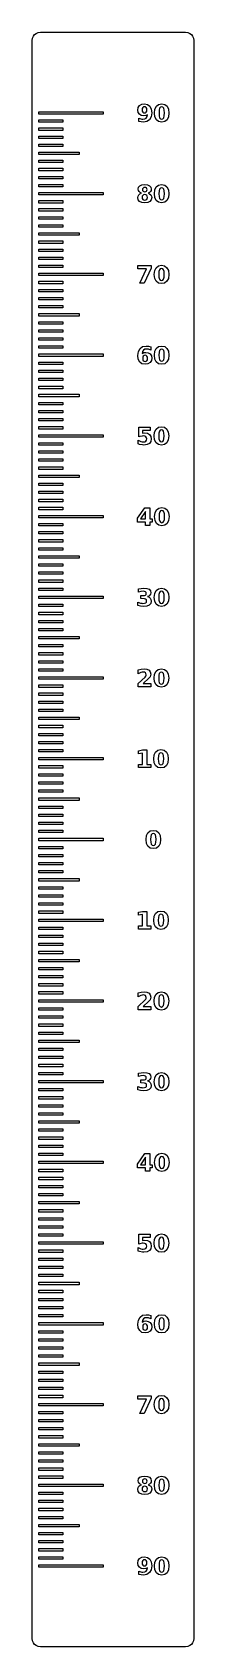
# Model space of a CAD drawing. Header units: millimetres. Extents: x -10 to 10, y -100 to 100.
import ezdxf

# ---------------------------------------------------------------- set-up
doc = ezdxf.new("R2010")
doc.units = ezdxf.units.MM
doc.layers.add('CUT', color=1, linetype='Continuous')
doc.layers.add('SCORE', color=3, linetype='Continuous')

msp = doc.modelspace()

# ---------------------------------------------------------------- linework, layer by layer
at = {"layer": 'CUT'}
msp.add_lwpolyline([(10, -99), (9.9659, -99.2588), (9.866, -99.5), (9.7071, -99.7071), (9.5, -99.866), (9.2588, -99.9659), (9, -100), (-9, -100), (-9.2588, -99.9659), (-9.5, -99.866), (-9.7071, -99.7071), (-9.866, -99.5), (-9.9659, -99.2588), (-10, -99), (-10, 99), (-9.9659, 99.2588), (-9.866, 99.5), (-9.7071, 99.7071), (-9.5, 99.866), (-9.2588, 99.9659), (-9, 100), (9, 100), (9.2588, 99.9659), (9.5, 99.866), (9.7071, 99.7071), (9.866, 99.5), (9.9659, 99.2588), (10, 99)], close=True, dxfattribs=at)
at = {"layer": 'SCORE'}
for points in [[(-9.2, 89.85), (-9.2, 90.15), (-1.2, 90.15), (-1.2, 89.85)], [(3.5871, 89.2426), (3.7079, 89.2348), (3.9322, 89.2697), (4.1007, 89.3745), (4.2124, 89.5484), (4.2662, 89.7898), (4.0538, 89.6801), (3.8091, 89.6435), (3.506, 89.6924), (3.2677, 89.839), (3.1134, 90.0654), (3.062, 90.3537), (3.1193, 90.6718), (3.2912, 90.9195), (3.5594, 91.0787), (3.9057, 91.1318), (4.2853, 91.0596), (4.568, 90.843), (4.7438, 90.495), (4.8024, 90.0274), (4.7339, 89.5432), (4.5282, 89.1752), (4.2035, 88.9429), (3.7768, 88.8654), (3.4824, 88.8884), (3.2073, 88.9563), (3.2073, 89.3609), (3.3389, 89.3055)], [(4.1255, 90.1052), (4.1814, 90.2254), (4.2001, 90.3935), (4.1814, 90.5604), (4.1255, 90.6804), (4.0326, 90.7532), (3.9029, 90.7774), (3.7732, 90.7532), (3.6802, 90.6804), (3.6243, 90.5604), (3.6057, 90.3935), (3.6243, 90.2254), (3.6802, 90.1052), (3.7732, 90.0335), (3.9029, 90.0096), (4.0326, 90.0335)], [(6.0385, 88.8654), (5.6558, 88.9392), (5.372, 89.1607), (5.1962, 89.518), (5.1376, 89.9993), (5.1962, 90.4819), (5.372, 90.8393), (5.6558, 91.0608), (6.0385, 91.1346), (6.4202, 91.0608), (6.7037, 90.8393), (6.8795, 90.4819), (6.938, 89.9993), (6.8795, 89.518), (6.7037, 89.1607), (6.4202, 88.9392)], [(6.1941, 90.7073), (6.0385, 90.7493), (5.883, 90.7073), (5.7793, 90.5815), (5.7209, 90.3534), (5.7015, 90.004), (5.7209, 89.6503), (5.7793, 89.419), (5.883, 89.2917), (6.0385, 89.2493), (6.1932, 89.2917), (6.2963, 89.419), (6.3547, 89.6503), (6.3741, 90.004), (6.3549, 90.3534), (6.2973, 90.5815)], [(-9.2, 88.85), (-9.2, 89.15), (-6.2, 89.15), (-6.2, 88.85)], [(-9.2, 87.85), (-9.2, 88.15), (-6.2, 88.15), (-6.2, 87.85)], [(-9.2, 86.85), (-9.2, 87.15), (-6.2, 87.15), (-6.2, 86.85)], [(-9.2, 85.85), (-9.2, 86.15), (-6.2, 86.15), (-6.2, 85.85)], [(-9.2, 84.85), (-9.2, 85.15), (-4.2, 85.15), (-4.2, 84.85)], [(-9.2, 83.85), (-9.2, 84.15), (-6.2, 84.15), (-6.2, 83.85)], [(-9.2, 82.85), (-9.2, 83.15), (-6.2, 83.15), (-6.2, 82.85)], [(-9.2, 81.85), (-9.2, 82.15), (-6.2, 82.15), (-6.2, 81.85)], [(-9.2, 81.15), (-6.2, 81.15), (-6.2, 80.85), (-9.2, 80.85)], [(-1.2, 80.15), (-1.2, 79.85), (-9.2, 79.85), (-9.2, 80.15)], [(3.3305, 80.9893), (3.5855, 81.0983), (3.9371, 81.1346), (4.2864, 81.0985), (4.5404, 80.9902), (4.6954, 80.8125), (4.7471, 80.5679), (4.7217, 80.3971), (4.6454, 80.2571), (4.5193, 80.1488), (4.3445, 80.0724), (4.5398, 79.9918), (4.6805, 79.8727), (4.7656, 79.7163), (4.794, 79.5235), (4.74, 79.2379), (4.5779, 79.0318), (4.3096, 78.907), (3.9371, 78.8654), (3.5632, 78.907), (3.2935, 79.0318), (3.1304, 79.2379), (3.076, 79.5235), (3.1044, 79.7163), (3.1895, 79.8727), (3.3302, 79.9918), (3.5255, 80.0724), (3.3508, 80.1488), (3.2251, 80.2571), (3.1495, 80.3971), (3.1243, 80.5679), (3.1759, 80.8115)], [(3.9371, 80.2398), (4.0538, 80.2573), (4.1405, 80.3101), (4.1947, 80.3954), (4.2127, 80.5107), (4.1947, 80.6258), (4.1405, 80.7104), (4.0538, 80.7628), (3.9371, 80.7802), (3.818, 80.7627), (3.7299, 80.7099), (3.6754, 80.625), (3.6573, 80.5107), (3.6754, 80.3954), (3.7299, 80.3101), (3.818, 80.2573)], [(5.1821, 79.518), (5.1235, 79.9993), (5.1821, 80.4819), (5.3579, 80.8393), (5.6417, 81.0608), (6.0245, 81.1346), (6.4061, 81.0608), (6.6896, 80.8393), (6.8654, 80.4819), (6.924, 79.9993), (6.8654, 79.518), (6.6896, 79.1607), (6.4061, 78.9392), (6.0245, 78.8654), (5.6417, 78.9392), (5.3579, 79.1607)], [(5.7652, 80.5815), (5.7069, 80.3534), (5.6874, 80.004), (5.7069, 79.6503), (5.7652, 79.419), (5.8689, 79.2917), (6.0245, 79.2493), (6.1791, 79.2917), (6.2823, 79.419), (6.3406, 79.6503), (6.3601, 80.004), (6.3409, 80.3534), (6.2832, 80.5815), (6.1801, 80.7073), (6.0245, 80.7493), (5.8689, 80.7073)], [(-6.2, 79.15), (-6.2, 78.85), (-9.2, 78.85), (-9.2, 79.15)], [(-6.2, 78.15), (-6.2, 77.85), (-9.2, 77.85), (-9.2, 78.15)], [(3.6302, 79.4102), (3.6938, 79.3055), (3.7973, 79.2416), (3.9371, 79.2202), (4.0757, 79.2416), (4.1776, 79.3055), (4.2402, 79.4102), (4.261, 79.5526), (4.2402, 79.696), (4.1776, 79.801), (4.0757, 79.8654), (3.9371, 79.8868), (3.7973, 79.8651), (3.6938, 79.8001), (3.6302, 79.6951), (3.609, 79.5526)], [(-6.2, 77.15), (-6.2, 76.85), (-9.2, 76.85), (-9.2, 77.15)], [(-6.2, 76.15), (-6.2, 75.85), (-9.2, 75.85), (-9.2, 76.15)], [(-4.2, 75.15), (-4.2, 74.85), (-9.2, 74.85), (-9.2, 75.15)], [(-6.2, 74.15), (-6.2, 73.85), (-9.2, 73.85), (-9.2, 74.15)], [(-6.2, 73.15), (-6.2, 72.85), (-9.2, 72.85), (-9.2, 73.15)], [(-6.2, 72.15), (-6.2, 71.85), (-9.2, 71.85), (-9.2, 72.15)], [(-6.2, 70.85), (-9.2, 70.85), (-9.2, 71.15), (-6.2, 71.15)], [(-9.2, 69.85), (-9.2, 70.15), (-1.2, 70.15), (-1.2, 69.85)], [(3.0847, 70.6804), (3.0847, 71.0952), (4.7328, 71.0952), (4.7328, 70.7774), (3.8802, 68.908), (3.3308, 68.908), (4.138, 70.6804)], [(5.1734, 69.518), (5.1148, 69.9993), (5.1734, 70.4819), (5.3492, 70.8393), (5.633, 71.0608), (6.0158, 71.1346), (6.3975, 71.0608), (6.6809, 70.8393), (6.8567, 70.4819), (6.9153, 69.9993), (6.8567, 69.518), (6.6809, 69.1607), (6.3975, 68.9392), (6.0158, 68.8654), (5.633, 68.9392), (5.3492, 69.1607)], [(5.7566, 70.5815), (5.6982, 70.3534), (5.6787, 70.004), (5.6982, 69.6503), (5.7566, 69.419), (5.8603, 69.2917), (6.0158, 69.2493), (6.1705, 69.2917), (6.2736, 69.419), (6.332, 69.6503), (6.3514, 70.004), (6.3322, 70.3534), (6.2745, 70.5815), (6.1714, 70.7073), (6.0158, 70.7493), (5.8603, 70.7073)], [(-9.2, 68.85), (-9.2, 69.15), (-6.2, 69.15), (-6.2, 68.85)], [(-9.2, 67.85), (-9.2, 68.15), (-6.2, 68.15), (-6.2, 67.85)], [(-9.2, 66.85), (-9.2, 67.15), (-6.2, 67.15), (-6.2, 66.85)], [(-9.2, 65.85), (-9.2, 66.15), (-6.2, 66.15), (-6.2, 65.85)], [(-9.2, 64.85), (-9.2, 65.15), (-4.2, 65.15), (-4.2, 64.85)], [(-9.2, 63.85), (-9.2, 64.15), (-6.2, 64.15), (-6.2, 63.85)], [(-9.2, 62.85), (-9.2, 63.15), (-6.2, 63.15), (-6.2, 62.85)], [(-9.2, 61.85), (-9.2, 62.15), (-6.2, 62.15), (-6.2, 61.85)], [(-9.2, 61.15), (-6.2, 61.15), (-6.2, 60.85), (-9.2, 60.85)], [(-1.2, 60.15), (-1.2, 59.85), (-9.2, 59.85), (-9.2, 60.15)], [(3.8241, 60.3148), (4.0707, 60.3509), (4.3735, 60.3018), (4.6116, 60.1545), (4.766, 59.928), (4.8174, 59.6407), (4.7599, 59.3241), (4.5873, 59.0773), (4.3183, 58.9184), (3.9709, 58.8654), (3.5928, 58.9373), (3.3109, 59.1532), (3.1358, 59.5016), (3.0774, 59.9702), (3.1457, 60.4541), (3.3507, 60.822), (3.6746, 61.0543), (4.0998, 61.1318), (4.3927, 61.1084), (4.674, 61.038), (4.674, 60.6335), (4.4115, 60.731), (4.1715, 60.7624), (3.9475, 60.7274), (3.7791, 60.6223), (3.6678, 60.4487), (3.6151, 60.2074)], [(5.3565, 60.8393), (5.6403, 61.0608), (6.023, 61.1346), (6.4047, 61.0608), (6.6882, 60.8393), (6.864, 60.4819), (6.9226, 59.9993), (6.864, 59.518), (6.6882, 59.1607), (6.4047, 58.9392), (6.023, 58.8654), (5.6403, 58.9392), (5.3565, 59.1607), (5.1807, 59.518), (5.1221, 59.9993), (5.1807, 60.4819)], [(5.7055, 59.6503), (5.7638, 59.419), (5.8675, 59.2917), (6.023, 59.2493), (6.1777, 59.2917), (6.2809, 59.419), (6.3392, 59.6503), (6.3587, 60.004), (6.3395, 60.3534), (6.2818, 60.5815), (6.1787, 60.7073), (6.023, 60.7493), (5.8675, 60.7073), (5.7638, 60.5815), (5.7055, 60.3534), (5.686, 60.004)], [(-6.2, 59.15), (-6.2, 58.85), (-9.2, 58.85), (-9.2, 59.15)], [(-6.2, 58.15), (-6.2, 57.85), (-9.2, 57.85), (-9.2, 58.15)], [(3.977, 59.2202), (4.1073, 59.2441), (4.2001, 59.3159), (4.2556, 59.4359), (4.2741, 59.6037), (4.2556, 59.7717), (4.2001, 59.8915), (4.1073, 59.9636), (3.977, 59.9876), (3.8473, 59.9636), (3.7548, 59.8915), (3.6992, 59.7717), (3.6807, 59.6037), (3.6992, 59.4359), (3.7548, 59.3159), (3.8473, 59.2441)], [(-6.2, 57.15), (-6.2, 56.85), (-9.2, 56.85), (-9.2, 57.15)], [(-6.2, 56.15), (-6.2, 55.85), (-9.2, 55.85), (-9.2, 56.15)], [(-4.2, 55.15), (-4.2, 54.85), (-9.2, 54.85), (-9.2, 55.15)], [(-6.2, 54.15), (-6.2, 53.85), (-9.2, 53.85), (-9.2, 54.15)], [(-6.2, 53.15), (-6.2, 52.85), (-9.2, 52.85), (-9.2, 53.15)], [(-6.2, 52.15), (-6.2, 51.85), (-9.2, 51.85), (-9.2, 52.15)], [(-6.2, 50.85), (-9.2, 50.85), (-9.2, 51.15), (-6.2, 51.15)], [(-9.2, 49.85), (-9.2, 50.15), (-1.2, 50.15), (-1.2, 49.85)], [(4.6858, 49.3054), (4.5041, 49.066), (4.2146, 48.9155), (3.8309, 48.8654), (3.6458, 48.8744), (3.2807, 48.9468), (3.1002, 49.0107), (3.1002, 49.4546), (3.4391, 49.3004), (3.5949, 49.2621), (3.7419, 49.2493), (3.9249, 49.2744), (4.0644, 49.3496), (4.153, 49.4677), (4.1825, 49.6215), (4.153, 49.7761), (4.0644, 49.8938), (3.9249, 49.9687), (3.7419, 49.9937), (3.616, 49.9857), (3.3396, 49.9218), (3.1864, 49.8648), (3.1864, 51.0952), (4.5884, 51.0952), (4.5884, 50.6804), (3.6364, 50.6804), (3.6364, 50.342), (3.9013, 50.379), (4.2568, 50.3289), (4.5237, 50.1788), (4.6907, 49.9394), (4.7464, 49.6215)], [(5.6176, 51.0608), (6.0003, 51.1346), (6.382, 51.0608), (6.6655, 50.8393), (6.8413, 50.4819), (6.8998, 49.9993), (6.8413, 49.518), (6.6655, 49.1607), (6.382, 48.9392), (6.0003, 48.8654), (5.6176, 48.9392), (5.3338, 49.1607), (5.158, 49.518), (5.0994, 49.9993), (5.158, 50.4819), (5.3338, 50.8393)], [(5.7411, 49.419), (5.8448, 49.2917), (6.0003, 49.2493), (6.155, 49.2917), (6.2581, 49.419), (6.3165, 49.6503), (6.3359, 50.004), (6.3167, 50.3534), (6.2591, 50.5815), (6.1559, 50.7073), (6.0003, 50.7493), (5.8448, 50.7073), (5.7411, 50.5815), (5.6827, 50.3534), (5.6633, 50.004), (5.6827, 49.6503)], [(-9.2, 48.85), (-9.2, 49.15), (-6.2, 49.15), (-6.2, 48.85)], [(-9.2, 47.85), (-9.2, 48.15), (-6.2, 48.15), (-6.2, 47.85)], [(-9.2, 46.85), (-9.2, 47.15), (-6.2, 47.15), (-6.2, 46.85)], [(-9.2, 45.85), (-9.2, 46.15), (-6.2, 46.15), (-6.2, 45.85)], [(-9.2, 44.85), (-9.2, 45.15), (-4.2, 45.15), (-4.2, 44.85)], [(-9.2, 43.85), (-9.2, 44.15), (-6.2, 44.15), (-6.2, 43.85)], [(-9.2, 42.85), (-9.2, 43.15), (-6.2, 43.15), (-6.2, 42.85)], [(-9.2, 41.85), (-9.2, 42.15), (-6.2, 42.15), (-6.2, 41.85)], [(-9.2, 41.15), (-6.2, 41.15), (-6.2, 40.85), (-9.2, 40.85)], [(-1.2, 40.15), (-1.2, 39.85), (-9.2, 39.85), (-9.2, 40.15)], [(4.5547, 39.7152), (4.8664, 39.7152), (4.8664, 39.3065), (4.5547, 39.3065), (4.5547, 38.908), (4.0213, 38.908), (4.0213, 39.3065), (3.0519, 39.3065), (3.0519, 39.7898), (3.9275, 41.0952), (4.5547, 41.0952)], [(4.0213, 40.6307), (3.4034, 39.7152), (4.0213, 39.7152)], [(6.7138, 40.8393), (6.8895, 40.4819), (6.9481, 39.9993), (6.8895, 39.518), (6.7138, 39.1607), (6.4303, 38.9392), (6.0486, 38.8654), (5.6659, 38.9392), (5.382, 39.1607), (5.2062, 39.518), (5.1477, 39.9993), (5.2062, 40.4819), (5.382, 40.8393), (5.6659, 41.0608), (6.0486, 41.1346), (6.4303, 41.0608)], [(6.2033, 39.2917), (6.3064, 39.419), (6.3648, 39.6503), (6.3842, 40.004), (6.365, 40.3534), (6.3073, 40.5815), (6.2042, 40.7073), (6.0486, 40.7493), (5.8931, 40.7073), (5.7894, 40.5815), (5.731, 40.3534), (5.7116, 40.004), (5.731, 39.6503), (5.7894, 39.419), (5.8931, 39.2917), (6.0486, 39.2493)], [(-6.2, 39.15), (-6.2, 38.85), (-9.2, 38.85), (-9.2, 39.15)], [(-6.2, 38.15), (-6.2, 37.85), (-9.2, 37.85), (-9.2, 38.15)], [(-6.2, 37.15), (-6.2, 36.85), (-9.2, 36.85), (-9.2, 37.15)], [(-6.2, 36.15), (-6.2, 35.85), (-9.2, 35.85), (-9.2, 36.15)], [(-4.2, 35.15), (-4.2, 34.85), (-9.2, 34.85), (-9.2, 35.15)], [(-6.2, 34.15), (-6.2, 33.85), (-9.2, 33.85), (-9.2, 34.15)], [(-6.2, 33.15), (-6.2, 32.85), (-9.2, 32.85), (-9.2, 33.15)], [(-6.2, 32.15), (-6.2, 31.85), (-9.2, 31.85), (-9.2, 32.15)], [(-6.2, 30.85), (-9.2, 30.85), (-9.2, 31.15), (-6.2, 31.15)], [(-9.2, 29.85), (-9.2, 30.15), (-1.2, 30.15), (-1.2, 29.85)], [(3.7058, 29.2493), (3.9037, 29.2686), (4.0494, 29.3266), (4.139, 29.4213), (4.1689, 29.5498), (4.1383, 29.6811), (4.0466, 29.7762), (3.895, 29.8338), (3.4597, 29.853), (3.4597, 30.2163), (3.8824, 30.233), (4.0133, 30.2829), (4.0913, 30.3669), (4.1173, 30.4859), (4.092, 30.5973), (4.0161, 30.6804), (3.8943, 30.7321), (3.7306, 30.7493), (3.4555, 30.7184), (3.1784, 30.6279), (3.1784, 31.0409), (3.5094, 31.1112), (3.8319, 31.1346), (4.2043, 31.0996), (4.4694, 30.9945), (4.6283, 30.8194), (4.6813, 30.5735), (4.6559, 30.3991), (4.58, 30.2595), (4.455, 30.1553), (4.2814, 30.0874), (4.4761, 30.0091), (4.6175, 29.8887), (4.704, 29.7282), (4.7328, 29.5291), (4.6705, 29.2429), (4.4834, 29.0346), (4.1775, 28.9077), (3.7573, 28.8654), (3.4194, 28.8926), (3.0847, 28.9741), (3.0847, 29.4091), (3.3988, 29.2896), (3.5536, 29.2594)], [(6.8567, 30.4819), (6.9153, 29.9993), (6.8567, 29.518), (6.6809, 29.1607), (6.3975, 28.9392), (6.0158, 28.8654), (5.633, 28.9392), (5.3492, 29.1607), (5.1734, 29.518), (5.1148, 29.9993), (5.1734, 30.4819), (5.3492, 30.8393), (5.633, 31.0608), (6.0158, 31.1346), (6.3975, 31.0608), (6.6809, 30.8393)], [(6.2736, 29.419), (6.332, 29.6503), (6.3514, 30.004), (6.3322, 30.3534), (6.2745, 30.5815), (6.1714, 30.7073), (6.0158, 30.7493), (5.8603, 30.7073), (5.7566, 30.5815), (5.6982, 30.3534), (5.6787, 30.004), (5.6982, 29.6503), (5.7566, 29.419), (5.8603, 29.2917), (6.0158, 29.2493), (6.1705, 29.2917)], [(-9.2, 28.85), (-9.2, 29.15), (-6.2, 29.15), (-6.2, 28.85)], [(-9.2, 27.85), (-9.2, 28.15), (-6.2, 28.15), (-6.2, 27.85)], [(-9.2, 26.85), (-9.2, 27.15), (-6.2, 27.15), (-6.2, 26.85)], [(-9.2, 25.85), (-9.2, 26.15), (-6.2, 26.15), (-6.2, 25.85)], [(-9.2, 24.85), (-9.2, 25.15), (-4.2, 25.15), (-4.2, 24.85)], [(-9.2, 23.85), (-9.2, 24.15), (-6.2, 24.15), (-6.2, 23.85)], [(-9.2, 22.85), (-9.2, 23.15), (-6.2, 23.15), (-6.2, 22.85)], [(-9.2, 21.85), (-9.2, 22.15), (-6.2, 22.15), (-6.2, 21.85)], [(-9.2, 21.15), (-6.2, 21.15), (-6.2, 20.85), (-9.2, 20.85)], [(-1.2, 20.15), (-1.2, 19.85), (-9.2, 19.85), (-9.2, 20.15)], [(3.1091, 21.0057), (3.4855, 21.1013), (3.8502, 21.1346), (4.1991, 21.0914), (4.4605, 20.9616), (4.6236, 20.7549), (4.678, 20.4798), (4.6549, 20.3071), (4.5856, 20.1465), (4.4424, 19.9659), (3.7302, 19.3224), (4.6925, 19.3224), (4.6925, 18.908), (3.103, 18.908), (3.103, 19.3224), (3.9945, 20.1229), (4.0597, 20.2163), (4.098, 20.3104), (4.1108, 20.408), (4.085, 20.5468), (4.0077, 20.6555), (3.8874, 20.7259), (3.733, 20.7493), (3.5949, 20.7352), (3.4442, 20.693), (3.1091, 20.5252)], [(6.8384, 19.518), (6.6627, 19.1607), (6.3792, 18.9392), (5.9975, 18.8654), (5.6148, 18.9392), (5.3309, 19.1607), (5.1552, 19.518), (5.0966, 19.9993), (5.1552, 20.4819), (5.3309, 20.8393), (5.6148, 21.0608), (5.9975, 21.1346), (6.3792, 21.0608), (6.6627, 20.8393), (6.8384, 20.4819), (6.897, 19.9993)], [(6.3331, 20.004), (6.3139, 20.3534), (6.2562, 20.5815), (6.1531, 20.7073), (5.9975, 20.7493), (5.842, 20.7073), (5.7383, 20.5815), (5.6799, 20.3534), (5.6605, 20.004), (5.6799, 19.6503), (5.7383, 19.419), (5.842, 19.2917), (5.9975, 19.2493), (6.1522, 19.2917), (6.2553, 19.419), (6.3137, 19.6503)], [(-6.2, 19.15), (-6.2, 18.85), (-9.2, 18.85), (-9.2, 19.15)], [(-6.2, 18.15), (-6.2, 17.85), (-9.2, 17.85), (-9.2, 18.15)], [(-6.2, 17.15), (-6.2, 16.85), (-9.2, 16.85), (-9.2, 17.15)], [(-6.2, 16.15), (-6.2, 15.85), (-9.2, 15.85), (-9.2, 16.15)], [(-4.2, 15.15), (-4.2, 14.85), (-9.2, 14.85), (-9.2, 15.15)], [(-6.2, 14.15), (-6.2, 13.85), (-9.2, 13.85), (-9.2, 14.15)], [(-6.2, 13.15), (-6.2, 12.85), (-9.2, 12.85), (-9.2, 13.15)], [(-6.2, 12.15), (-6.2, 11.85), (-9.2, 11.85), (-9.2, 12.15)], [(-6.2, 10.85), (-9.2, 10.85), (-9.2, 11.15), (-6.2, 11.15)], [(-9.2, 9.85), (-9.2, 10.15), (-1.2, 10.15), (-1.2, 9.85)], [(4.198, 9.2976), (4.6963, 9.2976), (4.6963, 8.908), (3.1667, 8.908), (3.1667, 9.2976), (3.665, 9.2976), (3.665, 10.7113), (3.1536, 10.6059), (3.1536, 10.9898), (3.6617, 11.0952), (4.198, 11.0952)], [(6.3286, 8.9392), (5.9469, 8.8654), (5.5641, 8.9392), (5.2803, 9.1607), (5.1045, 9.518), (5.0459, 9.9993), (5.1045, 10.4819), (5.2803, 10.8393), (5.5641, 11.0608), (5.9469, 11.1346), (6.3286, 11.0608), (6.612, 10.8393), (6.7878, 10.4819), (6.8464, 9.9993), (6.7878, 9.518), (6.612, 9.1607)], [(6.2056, 10.5815), (6.1025, 10.7073), (5.9469, 10.7493), (5.7914, 10.7073), (5.6877, 10.5815), (5.6293, 10.3534), (5.6098, 10.004), (5.6293, 9.6503), (5.6877, 9.419), (5.7914, 9.2917), (5.9469, 9.2493), (6.1016, 9.2917), (6.2047, 9.419), (6.263, 9.6503), (6.2825, 10.004), (6.2633, 10.3534)], [(-9.2, 8.85), (-9.2, 9.15), (-6.2, 9.15), (-6.2, 8.85)], [(-9.2, 7.85), (-9.2, 8.15), (-6.2, 8.15), (-6.2, 7.85)], [(-9.2, 6.85), (-9.2, 7.15), (-6.2, 7.15), (-6.2, 6.85)], [(-9.2, 5.85), (-9.2, 6.15), (-6.2, 6.15), (-6.2, 5.85)], [(-9.2, 4.85), (-9.2, 5.15), (-4.2, 5.15), (-4.2, 4.85)], [(-9.2, 3.85), (-9.2, 4.15), (-6.2, 4.15), (-6.2, 3.85)], [(-9.2, 2.85), (-9.2, 3.15), (-6.2, 3.15), (-6.2, 2.85)], [(-9.2, 1.85), (-9.2, 2.15), (-6.2, 2.15), (-6.2, 1.85)], [(-9.2, 1.15), (-6.2, 1.15), (-6.2, 0.85), (-9.2, 0.85)], [(-1.2, 0.15), (-1.2, -0.15), (-9.2, -0.15), (-9.2, 0.15)], [(4.618, -1.0608), (4.3341, -0.8393), (4.1584, -0.482), (4.0998, -0.0007), (4.1584, 0.4819), (4.3341, 0.8393), (4.618, 1.0608), (5.0007, 1.1346), (5.3824, 1.0608), (5.6659, 0.8393), (5.8416, 0.4819), (5.9002, -0.0007), (5.8416, -0.482), (5.6659, -0.8393), (5.3824, -1.0608), (5.0007, -1.1346)], [(5.0007, 0.7493), (4.8452, 0.7073), (4.7415, 0.5815), (4.6831, 0.3534), (4.6637, 0.004), (4.6831, -0.3497), (4.7415, -0.581), (4.8452, -0.7083), (5.0007, -0.7507), (5.1554, -0.7083), (5.2585, -0.581), (5.3169, -0.3497), (5.3363, 0.004), (5.3171, 0.3534), (5.2595, 0.5815), (5.1563, 0.7073)], [(-6.2, -0.85), (-6.2, -1.15), (-9.2, -1.15), (-9.2, -0.85)], [(-6.2, -1.85), (-6.2, -2.15), (-9.2, -2.15), (-9.2, -1.85)], [(-6.2, -2.85), (-6.2, -3.15), (-9.2, -3.15), (-9.2, -2.85)], [(-6.2, -3.85), (-6.2, -4.15), (-9.2, -4.15), (-9.2, -3.85)], [(-4.2, -4.85), (-4.2, -5.15), (-9.2, -5.15), (-9.2, -4.85)], [(-6.2, -5.85), (-6.2, -6.15), (-9.2, -6.15), (-9.2, -5.85)], [(-6.2, -6.85), (-6.2, -7.15), (-9.2, -7.15), (-9.2, -6.85)], [(-6.2, -7.85), (-6.2, -8.15), (-9.2, -8.15), (-9.2, -7.85)], [(-6.2, -9.15), (-9.2, -9.15), (-9.2, -8.85), (-6.2, -8.85)], [(-9.2, -10.15), (-9.2, -9.85), (-1.2, -9.85), (-1.2, -10.15)], [(3.1667, -10.7024), (3.665, -10.7024), (3.665, -9.2887), (3.1536, -9.3941), (3.1536, -9.0102), (3.6617, -8.9048), (4.198, -8.9048), (4.198, -10.7024), (4.6963, -10.7024), (4.6963, -11.092), (3.1667, -11.092)], [(5.1045, -10.482), (5.0459, -10.0007), (5.1045, -9.5181), (5.2803, -9.1607), (5.5641, -8.9392), (5.9469, -8.8654), (6.3286, -8.9392), (6.612, -9.1607), (6.7878, -9.5181), (6.8464, -10.0007), (6.7878, -10.482), (6.612, -10.8393), (6.3286, -11.0608), (5.9469, -11.1346), (5.5641, -11.0608), (5.2803, -10.8393)], [(5.6877, -9.4185), (5.6293, -9.6466), (5.6098, -9.996), (5.6293, -10.3497), (5.6877, -10.581), (5.7914, -10.7083), (5.9469, -10.7507), (6.1016, -10.7083), (6.2047, -10.581), (6.263, -10.3497), (6.2825, -9.996), (6.2633, -9.6466), (6.2056, -9.4185), (6.1025, -9.2927), (5.9469, -9.2507), (5.7914, -9.2927)], [(-9.2, -11.15), (-9.2, -10.85), (-6.2, -10.85), (-6.2, -11.15)], [(-9.2, -12.15), (-9.2, -11.85), (-6.2, -11.85), (-6.2, -12.15)], [(-9.2, -13.15), (-9.2, -12.85), (-6.2, -12.85), (-6.2, -13.15)], [(-9.2, -14.15), (-9.2, -13.85), (-6.2, -13.85), (-6.2, -14.15)], [(-9.2, -15.15), (-9.2, -14.85), (-4.2, -14.85), (-4.2, -15.15)], [(-9.2, -16.15), (-9.2, -15.85), (-6.2, -15.85), (-6.2, -16.15)], [(-9.2, -17.15), (-9.2, -16.85), (-6.2, -16.85), (-6.2, -17.15)], [(-9.2, -18.15), (-9.2, -17.85), (-6.2, -17.85), (-6.2, -18.15)], [(-9.2, -18.85), (-6.2, -18.85), (-6.2, -19.15), (-9.2, -19.15)], [(-1.2, -19.85), (-1.2, -20.15), (-9.2, -20.15), (-9.2, -19.85)], [(4.5856, -19.8535), (4.4424, -20.0341), (3.7302, -20.6776), (4.6925, -20.6776), (4.6925, -21.092), (3.103, -21.092), (3.103, -20.6776), (3.9945, -19.8771), (4.0597, -19.7837), (4.098, -19.6896), (4.1108, -19.592), (4.085, -19.4532), (4.0077, -19.3445), (3.8874, -19.2741), (3.733, -19.2507), (3.5949, -19.2648), (3.4442, -19.307), (3.1091, -19.4748), (3.1091, -18.9943), (3.4855, -18.8987), (3.8502, -18.8654), (4.1991, -18.9086), (4.4605, -19.0384), (4.6236, -19.2451), (4.678, -19.5202), (4.6549, -19.6929)], [(5.1552, -19.5181), (5.3309, -19.1607), (5.6148, -18.9392), (5.9975, -18.8654), (6.3792, -18.9392), (6.6627, -19.1607), (6.8384, -19.5181), (6.897, -20.0007), (6.8384, -20.482), (6.6627, -20.8393), (6.3792, -21.0608), (5.9975, -21.1346), (5.6148, -21.0608), (5.3309, -20.8393), (5.1552, -20.482), (5.0966, -20.0007)], [(5.6605, -19.996), (5.6799, -20.3497), (5.7383, -20.581), (5.842, -20.7083), (5.9975, -20.7507), (6.1522, -20.7083), (6.2553, -20.581), (6.3137, -20.3497), (6.3331, -19.996), (6.3139, -19.6466), (6.2562, -19.4185), (6.1531, -19.2927), (5.9975, -19.2507), (5.842, -19.2927), (5.7383, -19.4185), (5.6799, -19.6466)], [(-6.2, -20.85), (-6.2, -21.15), (-9.2, -21.15), (-9.2, -20.85)], [(-6.2, -21.85), (-6.2, -22.15), (-9.2, -22.15), (-9.2, -21.85)], [(-6.2, -22.85), (-6.2, -23.15), (-9.2, -23.15), (-9.2, -22.85)], [(-6.2, -23.85), (-6.2, -24.15), (-9.2, -24.15), (-9.2, -23.85)], [(-4.2, -24.85), (-4.2, -25.15), (-9.2, -25.15), (-9.2, -24.85)], [(-6.2, -25.85), (-6.2, -26.15), (-9.2, -26.15), (-9.2, -25.85)], [(-6.2, -26.85), (-6.2, -27.15), (-9.2, -27.15), (-9.2, -26.85)], [(-6.2, -27.85), (-6.2, -28.15), (-9.2, -28.15), (-9.2, -27.85)], [(-6.2, -29.15), (-9.2, -29.15), (-9.2, -28.85), (-6.2, -28.85)], [(-9.2, -30.15), (-9.2, -29.85), (-1.2, -29.85), (-1.2, -30.15)], [(4.0913, -29.6331), (4.1173, -29.5141), (4.092, -29.4027), (4.0161, -29.3196), (3.8943, -29.2679), (3.7306, -29.2507), (3.4555, -29.2816), (3.1784, -29.3721), (3.1784, -28.9591), (3.5094, -28.8888), (3.8319, -28.8654), (4.2043, -28.9004), (4.4694, -29.0055), (4.6283, -29.1806), (4.6813, -29.4265), (4.6559, -29.6009), (4.58, -29.7405), (4.455, -29.8447), (4.2814, -29.9126), (4.4761, -29.9909), (4.6175, -30.1113), (4.704, -30.2718), (4.7328, -30.4709), (4.6705, -30.7571), (4.4834, -30.9654), (4.1775, -31.0923), (3.7573, -31.1346), (3.4194, -31.1074), (3.0847, -31.0259), (3.0847, -30.5909), (3.3988, -30.7104), (3.5536, -30.7406), (3.7058, -30.7507), (3.9037, -30.7314), (4.0494, -30.6734), (4.139, -30.5787), (4.1689, -30.4502), (4.1383, -30.3189), (4.0466, -30.2238), (3.895, -30.1662), (3.4597, -30.147), (3.4597, -29.7837), (3.8824, -29.767), (4.0133, -29.7171)], [(5.633, -28.9392), (6.0158, -28.8654), (6.3975, -28.9392), (6.6809, -29.1607), (6.8567, -29.5181), (6.9153, -30.0007), (6.8567, -30.482), (6.6809, -30.8393), (6.3975, -31.0608), (6.0158, -31.1346), (5.633, -31.0608), (5.3492, -30.8393), (5.1734, -30.482), (5.1148, -30.0007), (5.1734, -29.5181), (5.3492, -29.1607)], [(5.7566, -30.581), (5.8603, -30.7083), (6.0158, -30.7507), (6.1705, -30.7083), (6.2736, -30.581), (6.332, -30.3497), (6.3514, -29.996), (6.3322, -29.6466), (6.2745, -29.4185), (6.1714, -29.2927), (6.0158, -29.2507), (5.8603, -29.2927), (5.7566, -29.4185), (5.6982, -29.6466), (5.6787, -29.996), (5.6982, -30.3497)], [(-9.2, -31.15), (-9.2, -30.85), (-6.2, -30.85), (-6.2, -31.15)], [(-9.2, -32.15), (-9.2, -31.85), (-6.2, -31.85), (-6.2, -32.15)], [(-9.2, -33.15), (-9.2, -32.85), (-6.2, -32.85), (-6.2, -33.15)], [(-9.2, -34.15), (-9.2, -33.85), (-6.2, -33.85), (-6.2, -34.15)], [(-9.2, -35.15), (-9.2, -34.85), (-4.2, -34.85), (-4.2, -35.15)], [(-9.2, -36.15), (-9.2, -35.85), (-6.2, -35.85), (-6.2, -36.15)], [(-9.2, -37.15), (-9.2, -36.85), (-6.2, -36.85), (-6.2, -37.15)], [(-9.2, -38.15), (-9.2, -37.85), (-6.2, -37.85), (-6.2, -38.15)], [(-9.2, -38.85), (-6.2, -38.85), (-6.2, -39.15), (-9.2, -39.15)], [(-1.2, -39.85), (-1.2, -40.15), (-9.2, -40.15), (-9.2, -39.85)], [(4.0213, -41.092), (4.0213, -40.6935), (3.0519, -40.6935), (3.0519, -40.2102), (3.9275, -38.9048), (4.5547, -38.9048), (4.5547, -40.2848), (4.8664, -40.2848), (4.8664, -40.6935), (4.5547, -40.6935), (4.5547, -41.092)], [(3.4034, -40.2848), (4.0213, -40.2848), (4.0213, -39.3693)], [(6.7138, -39.1607), (6.8895, -39.5181), (6.9481, -40.0007), (6.8895, -40.482), (6.7138, -40.8393), (6.4303, -41.0608), (6.0486, -41.1346), (5.6659, -41.0608), (5.382, -40.8393), (5.2062, -40.482), (5.1477, -40.0007), (5.2062, -39.5181), (5.382, -39.1607), (5.6659, -38.9392), (6.0486, -38.8654), (6.4303, -38.9392)], [(6.2033, -40.7083), (6.3064, -40.581), (6.3648, -40.3497), (6.3842, -39.996), (6.365, -39.6466), (6.3073, -39.4185), (6.2042, -39.2927), (6.0486, -39.2507), (5.8931, -39.2927), (5.7894, -39.4185), (5.731, -39.6466), (5.7116, -39.996), (5.731, -40.3497), (5.7894, -40.581), (5.8931, -40.7083), (6.0486, -40.7507)], [(-6.2, -40.85), (-6.2, -41.15), (-9.2, -41.15), (-9.2, -40.85)], [(-6.2, -41.85), (-6.2, -42.15), (-9.2, -42.15), (-9.2, -41.85)], [(-6.2, -42.85), (-6.2, -43.15), (-9.2, -43.15), (-9.2, -42.85)], [(-6.2, -43.85), (-6.2, -44.15), (-9.2, -44.15), (-9.2, -43.85)], [(-4.2, -44.85), (-4.2, -45.15), (-9.2, -45.15), (-9.2, -44.85)], [(-6.2, -45.85), (-6.2, -46.15), (-9.2, -46.15), (-9.2, -45.85)], [(-6.2, -46.85), (-6.2, -47.15), (-9.2, -47.15), (-9.2, -46.85)], [(-6.2, -47.85), (-6.2, -48.15), (-9.2, -48.15), (-9.2, -47.85)], [(-6.2, -49.15), (-9.2, -49.15), (-9.2, -48.85), (-6.2, -48.85)], [(-9.2, -50.15), (-9.2, -49.85), (-1.2, -49.85), (-1.2, -50.15)], [(3.3396, -50.0782), (3.1864, -50.1352), (3.1864, -48.9048), (4.5884, -48.9048), (4.5884, -49.3196), (3.6364, -49.3196), (3.6364, -49.658), (3.9013, -49.621), (4.2568, -49.6711), (4.5237, -49.8212), (4.6907, -50.0606), (4.7464, -50.3785), (4.6858, -50.6946), (4.5041, -50.934), (4.2146, -51.0845), (3.8309, -51.1346), (3.6458, -51.1256), (3.2807, -51.0532), (3.1002, -50.9893), (3.1002, -50.5454), (3.4391, -50.6996), (3.5949, -50.7379), (3.7419, -50.7507), (3.9249, -50.7256), (4.0644, -50.6504), (4.153, -50.5323), (4.1825, -50.3785), (4.153, -50.2239), (4.0644, -50.1062), (3.9249, -50.0313), (3.7419, -50.0063), (3.616, -50.0143)], [(6.8413, -49.5181), (6.8998, -50.0007), (6.8413, -50.482), (6.6655, -50.8393), (6.382, -51.0608), (6.0003, -51.1346), (5.6176, -51.0608), (5.3338, -50.8393), (5.158, -50.482), (5.0994, -50.0007), (5.158, -49.5181), (5.3338, -49.1607), (5.6176, -48.9392), (6.0003, -48.8654), (6.382, -48.9392), (6.6655, -49.1607)], [(6.2581, -50.581), (6.3165, -50.3497), (6.3359, -49.996), (6.3167, -49.6466), (6.2591, -49.4185), (6.1559, -49.2927), (6.0003, -49.2507), (5.8448, -49.2927), (5.7411, -49.4185), (5.6827, -49.6466), (5.6633, -49.996), (5.6827, -50.3497), (5.7411, -50.581), (5.8448, -50.7083), (6.0003, -50.7507), (6.155, -50.7083)], [(-9.2, -51.15), (-9.2, -50.85), (-6.2, -50.85), (-6.2, -51.15)], [(-9.2, -52.15), (-9.2, -51.85), (-6.2, -51.85), (-6.2, -52.15)], [(-9.2, -53.15), (-9.2, -52.85), (-6.2, -52.85), (-6.2, -53.15)], [(-9.2, -54.15), (-9.2, -53.85), (-6.2, -53.85), (-6.2, -54.15)], [(-9.2, -55.15), (-9.2, -54.85), (-4.2, -54.85), (-4.2, -55.15)], [(-9.2, -56.15), (-9.2, -55.85), (-6.2, -55.85), (-6.2, -56.15)], [(-9.2, -57.15), (-9.2, -56.85), (-6.2, -56.85), (-6.2, -57.15)], [(-9.2, -58.15), (-9.2, -57.85), (-6.2, -57.85), (-6.2, -58.15)], [(-9.2, -58.85), (-6.2, -58.85), (-6.2, -59.15), (-9.2, -59.15)], [(-1.2, -59.85), (-1.2, -60.15), (-9.2, -60.15), (-9.2, -59.85)], [(3.7791, -59.3777), (3.6678, -59.5513), (3.6151, -59.7926), (3.8241, -59.6852), (4.0707, -59.6491), (4.3735, -59.6982), (4.6116, -59.8455), (4.766, -60.072), (4.8174, -60.3593), (4.7599, -60.6759), (4.5873, -60.9227), (4.3183, -61.0816), (3.9709, -61.1346), (3.5928, -61.0627), (3.3109, -60.8468), (3.1358, -60.4984), (3.0774, -60.0298), (3.1457, -59.5459), (3.3507, -59.178), (3.6746, -58.9457), (4.0998, -58.8682), (4.3927, -58.8916), (4.674, -58.962), (4.674, -59.3665), (4.4115, -59.269), (4.1715, -59.2376), (3.9475, -59.2726)], [(6.6882, -60.8393), (6.4047, -61.0608), (6.023, -61.1346), (5.6403, -61.0608), (5.3565, -60.8393), (5.1807, -60.482), (5.1221, -60.0007), (5.1807, -59.5181), (5.3565, -59.1607), (5.6403, -58.9392), (6.023, -58.8654), (6.4047, -58.9392), (6.6882, -59.1607), (6.864, -59.5181), (6.9226, -60.0007), (6.864, -60.482)], [(6.3395, -59.6466), (6.2818, -59.4185), (6.1787, -59.2927), (6.023, -59.2507), (5.8675, -59.2927), (5.7638, -59.4185), (5.7055, -59.6466), (5.686, -59.996), (5.7055, -60.3497), (5.7638, -60.581), (5.8675, -60.7083), (6.023, -60.7507), (6.1777, -60.7083), (6.2809, -60.581), (6.3392, -60.3497), (6.3587, -59.996)], [(-6.2, -60.85), (-6.2, -61.15), (-9.2, -61.15), (-9.2, -60.85)], [(-6.2, -61.85), (-6.2, -62.15), (-9.2, -62.15), (-9.2, -61.85)], [(3.977, -60.0124), (3.8473, -60.0364), (3.7548, -60.1085), (3.6992, -60.2283), (3.6807, -60.3963), (3.6992, -60.5641), (3.7548, -60.6841), (3.8473, -60.7559), (3.977, -60.7798), (4.1073, -60.7559), (4.2001, -60.6841), (4.2556, -60.5641), (4.2741, -60.3963), (4.2556, -60.2283), (4.2001, -60.1085), (4.1073, -60.0364)], [(-6.2, -62.85), (-6.2, -63.15), (-9.2, -63.15), (-9.2, -62.85)], [(-6.2, -63.85), (-6.2, -64.15), (-9.2, -64.15), (-9.2, -63.85)], [(-4.2, -64.85), (-4.2, -65.15), (-9.2, -65.15), (-9.2, -64.85)], [(-6.2, -65.85), (-6.2, -66.15), (-9.2, -66.15), (-9.2, -65.85)], [(-6.2, -66.85), (-6.2, -67.15), (-9.2, -67.15), (-9.2, -66.85)], [(-6.2, -67.85), (-6.2, -68.15), (-9.2, -68.15), (-9.2, -67.85)], [(-6.2, -69.15), (-9.2, -69.15), (-9.2, -68.85), (-6.2, -68.85)], [(-9.2, -70.15), (-9.2, -69.85), (-1.2, -69.85), (-1.2, -70.15)], [(3.0847, -69.3196), (3.0847, -68.9048), (4.7328, -68.9048), (4.7328, -69.2226), (3.8802, -71.092), (3.3308, -71.092), (4.138, -69.3196)], [(6.3975, -71.0608), (6.0158, -71.1346), (5.633, -71.0608), (5.3492, -70.8393), (5.1734, -70.482), (5.1148, -70.0007), (5.1734, -69.5181), (5.3492, -69.1607), (5.633, -68.9392), (6.0158, -68.8654), (6.3975, -68.9392), (6.6809, -69.1607), (6.8567, -69.5181), (6.9153, -70.0007), (6.8567, -70.482), (6.6809, -70.8393)], [(6.2745, -69.4185), (6.1714, -69.2927), (6.0158, -69.2507), (5.8603, -69.2927), (5.7566, -69.4185), (5.6982, -69.6466), (5.6787, -69.996), (5.6982, -70.3497), (5.7566, -70.581), (5.8603, -70.7083), (6.0158, -70.7507), (6.1705, -70.7083), (6.2736, -70.581), (6.332, -70.3497), (6.3514, -69.996), (6.3322, -69.6466)], [(-9.2, -71.15), (-9.2, -70.85), (-6.2, -70.85), (-6.2, -71.15)], [(-9.2, -72.15), (-9.2, -71.85), (-6.2, -71.85), (-6.2, -72.15)], [(-9.2, -73.15), (-9.2, -72.85), (-6.2, -72.85), (-6.2, -73.15)], [(-9.2, -74.15), (-9.2, -73.85), (-6.2, -73.85), (-6.2, -74.15)], [(-9.2, -75.15), (-9.2, -74.85), (-4.2, -74.85), (-4.2, -75.15)], [(-9.2, -76.15), (-9.2, -75.85), (-6.2, -75.85), (-6.2, -76.15)], [(-9.2, -77.15), (-9.2, -76.85), (-6.2, -76.85), (-6.2, -77.15)], [(-9.2, -78.15), (-9.2, -77.85), (-6.2, -77.85), (-6.2, -78.15)], [(-9.2, -78.85), (-6.2, -78.85), (-6.2, -79.15), (-9.2, -79.15)], [(-1.2, -79.85), (-1.2, -80.15), (-9.2, -80.15), (-9.2, -79.85)], [(3.3305, -79.0107), (3.5855, -78.9017), (3.9371, -78.8654), (4.2864, -78.9015), (4.5404, -79.0098), (4.6954, -79.1875), (4.7471, -79.4321), (4.7217, -79.6029), (4.6454, -79.7429), (4.5193, -79.8512), (4.3445, -79.9276), (4.5398, -80.0082), (4.6805, -80.1273), (4.7656, -80.2837), (4.794, -80.4765), (4.74, -80.7621), (4.5779, -80.9682), (4.3096, -81.093), (3.9371, -81.1346), (3.5632, -81.093), (3.2935, -80.9682), (3.1304, -80.7621), (3.076, -80.4765), (3.1044, -80.2837), (3.1895, -80.1273), (3.3302, -80.0082), (3.5255, -79.9276), (3.3508, -79.8512), (3.2251, -79.7429), (3.1495, -79.6029), (3.1243, -79.4321), (3.1759, -79.1885)], [(3.9371, -79.7602), (4.0538, -79.7427), (4.1405, -79.6899), (4.1947, -79.6046), (4.2127, -79.4893), (4.1947, -79.3742), (4.1405, -79.2896), (4.0538, -79.2372), (3.9371, -79.2198), (3.818, -79.2373), (3.7299, -79.2901), (3.6754, -79.375), (3.6573, -79.4893), (3.6754, -79.6046), (3.7299, -79.6899), (3.818, -79.7427)], [(5.1821, -80.482), (5.1235, -80.0007), (5.1821, -79.5181), (5.3579, -79.1607), (5.6417, -78.9392), (6.0245, -78.8654), (6.4061, -78.9392), (6.6896, -79.1607), (6.8654, -79.5181), (6.924, -80.0007), (6.8654, -80.482), (6.6896, -80.8393), (6.4061, -81.0608), (6.0245, -81.1346), (5.6417, -81.0608), (5.3579, -80.8393)], [(5.7652, -79.4185), (5.7069, -79.6466), (5.6874, -79.996), (5.7069, -80.3497), (5.7652, -80.581), (5.8689, -80.7083), (6.0245, -80.7507), (6.1791, -80.7083), (6.2823, -80.581), (6.3406, -80.3497), (6.3601, -79.996), (6.3409, -79.6466), (6.2832, -79.4185), (6.1801, -79.2927), (6.0245, -79.2507), (5.8689, -79.2927)], [(-6.2, -80.85), (-6.2, -81.15), (-9.2, -81.15), (-9.2, -80.85)], [(-6.2, -81.85), (-6.2, -82.15), (-9.2, -82.15), (-9.2, -81.85)], [(3.6302, -80.5898), (3.6938, -80.6945), (3.7973, -80.7584), (3.9371, -80.7798), (4.0757, -80.7584), (4.1776, -80.6945), (4.2402, -80.5898), (4.261, -80.4474), (4.2402, -80.304), (4.1776, -80.199), (4.0757, -80.1346), (3.9371, -80.1132), (3.7973, -80.1349), (3.6938, -80.1999), (3.6302, -80.3049), (3.609, -80.4474)], [(-6.2, -82.85), (-6.2, -83.15), (-9.2, -83.15), (-9.2, -82.85)], [(-6.2, -83.85), (-6.2, -84.15), (-9.2, -84.15), (-9.2, -83.85)], [(-4.2, -84.85), (-4.2, -85.15), (-9.2, -85.15), (-9.2, -84.85)], [(-6.2, -85.85), (-6.2, -86.15), (-9.2, -86.15), (-9.2, -85.85)], [(-6.2, -86.85), (-6.2, -87.15), (-9.2, -87.15), (-9.2, -86.85)], [(-6.2, -87.85), (-6.2, -88.15), (-9.2, -88.15), (-9.2, -87.85)], [(-6.2, -89.15), (-9.2, -89.15), (-9.2, -88.85), (-6.2, -88.85)], [(-1.2, -90.15), (-9.2, -90.15), (-9.2, -89.85), (-1.2, -89.85)], [(3.8091, -90.3565), (3.506, -90.3076), (3.2677, -90.161), (3.1134, -89.9346), (3.062, -89.6463), (3.1193, -89.3282), (3.2912, -89.0805), (3.5594, -88.9213), (3.9057, -88.8682), (4.2853, -88.9404), (4.568, -89.157), (4.7438, -89.505), (4.8024, -89.9726), (4.7339, -90.4568), (4.5282, -90.8248), (4.2035, -91.0571), (3.7768, -91.1346), (3.4824, -91.1116), (3.2073, -91.0437), (3.2073, -90.6391), (3.3389, -90.6945), (3.5871, -90.7574), (3.7079, -90.7652), (3.9322, -90.7303), (4.1007, -90.6255), (4.2124, -90.4516), (4.2662, -90.2102), (4.0538, -90.3199)], [(4.1814, -89.4396), (4.1255, -89.3196), (4.0326, -89.2468), (3.9029, -89.2226), (3.7732, -89.2468), (3.6802, -89.3196), (3.6243, -89.4396), (3.6057, -89.6065), (3.6243, -89.7746), (3.6802, -89.8948), (3.7732, -89.9665), (3.9029, -89.9904), (4.0326, -89.9665), (4.1255, -89.8948), (4.1814, -89.7746), (4.2001, -89.6065)], [(5.1962, -90.482), (5.1376, -90.0007), (5.1962, -89.5181), (5.372, -89.1607), (5.6558, -88.9392), (6.0385, -88.8654), (6.4202, -88.9392), (6.7037, -89.1607), (6.8795, -89.5181), (6.938, -90.0007), (6.8795, -90.482), (6.7037, -90.8393), (6.4202, -91.0608), (6.0385, -91.1346), (5.6558, -91.0608), (5.372, -90.8393)], [(5.7793, -89.4185), (5.7209, -89.6466), (5.7015, -89.996), (5.7209, -90.3497), (5.7793, -90.581), (5.883, -90.7083), (6.0385, -90.7507), (6.1932, -90.7083), (6.2963, -90.581), (6.3547, -90.3497), (6.3741, -89.996), (6.3549, -89.6466), (6.2973, -89.4185), (6.1941, -89.2927), (6.0385, -89.2507), (5.883, -89.2927)]]:
    msp.add_lwpolyline(points, close=True, dxfattribs=at)

doc.saveas('drawing.dxf')
